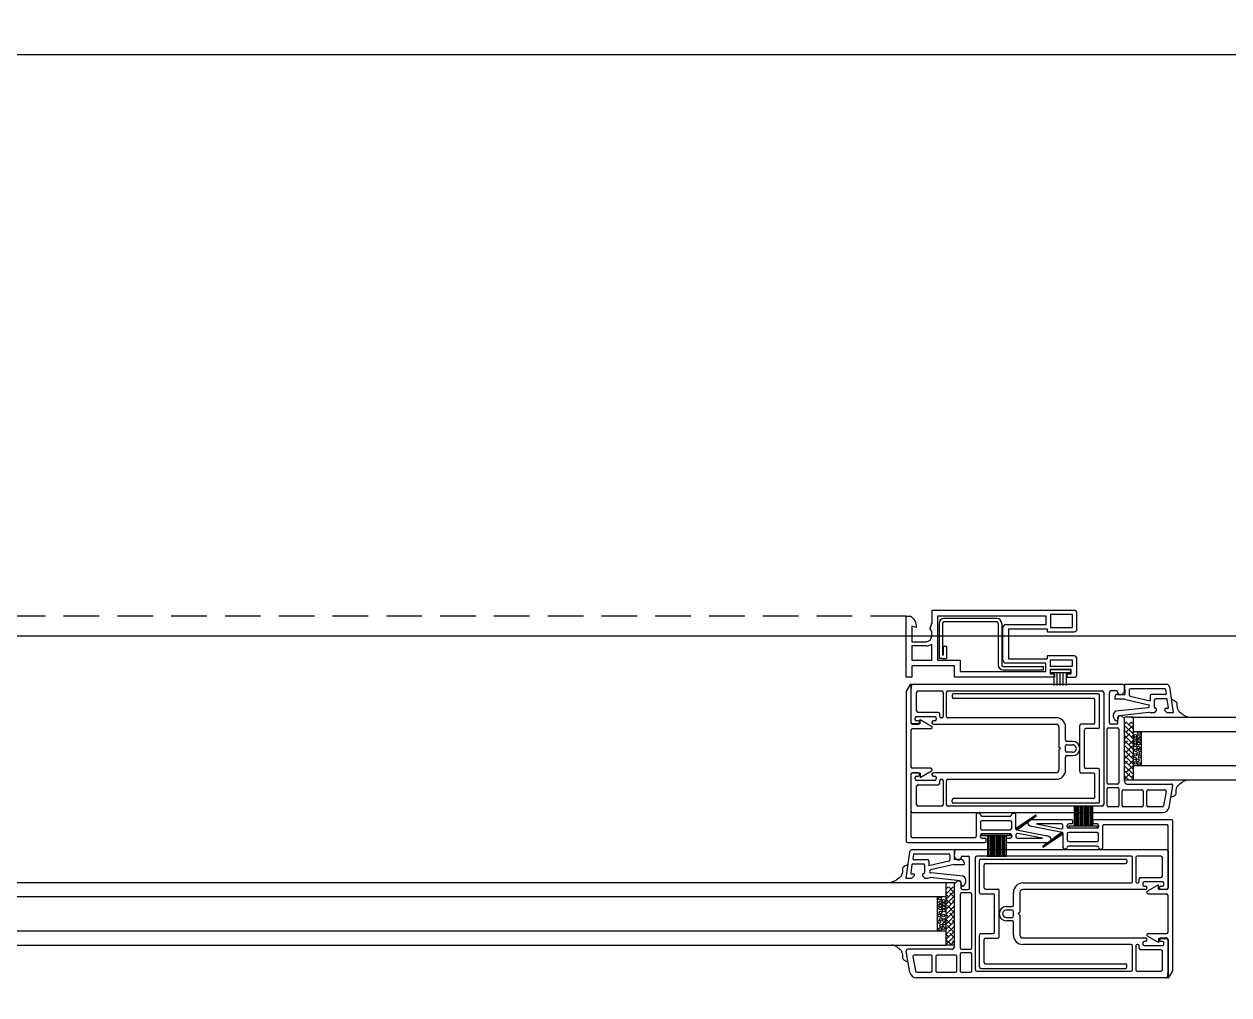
# Model space of a CAD drawing. Header units: millimetres. Extents: x 13515 to 183937, y -33900 to -660.
# Drawn here: x 118526.9 to 118533.52, y -19360.66 to -19355.33 of the extents above; entities that cross this region are included whole.
import ezdxf

# ---------------------------------------------------------------- set-up
doc = ezdxf.new("R2010")
doc.units = ezdxf.units.MM
doc.header["$LTSCALE"] = 100
doc.header["$MEASUREMENT"] = 0
doc.linetypes.add('HIDDEN2', pattern=[0.1875, 0.125, -0.0625])
doc.layers.get('0').update_dxf_attribs({"linetype": 'CONTINUOUS'})
for name, color, linetype in [('ELE9', 9, 'CONTINUOUS'), ('WIN-G', 252, 'CONTINUOUS'), ('WIN2', 5, 'CONTINUOUS')]:
    doc.layers.add(name, color=color, linetype=linetype)

# ---------------------------------------------------------------- blocks, each defined once
blk = doc.blocks.new('A$C37502152')
at = {"layer": 'WIN-G', "linetype": 'HIDDEN2'}
blk.add_line((703.15, 253), (89.5, 253), dxfattribs=at)
at = {"layer": 'WIN-G'}
for p, q in [((735.03, 252.12), (716.43, 252.12)), ((735.03, 250.92), (716.43, 250.92))]:
    blk.add_line(p, q, dxfattribs=at)
for centre, radius, start, end in [((716.43, 250.42), 1.7, 90, 180), ((716.43, 250.42), 0.5, 90, 180), ((735.03, 250.42), 1.7, 0, 90), ((735.03, 250.42), 0.5, 0, 90)]:
    blk.add_arc(centre, radius, start, end, dxfattribs=at)
at = {"layer": 'WIN2'}
for p, q in [((712.15, 255), (712.15, 250.5)), ((762.15, 255), (712.15, 255)), ((763.15, 248.5), (763.15, 254)), ((703.15, 253), (704.55, 253)), ((711.65, 248.5), (712.15, 250.5)), ((752.35, 253), (714.15, 253)), ((738.15, 250), (752.35, 250)), ((752.35, 250), (752.35, 253)), ((761.65, 253.5), (753.85, 253.5)), ((753.85, 253.5), (753.85, 249)), ((761.65, 249), (761.65, 253.5)), ((706.85, 249), (705.15, 249.5)), ((739.15, 248.5), (752.65, 248.5)), ((753.85, 249), (761.65, 249))]:
    blk.add_line(p, q, dxfattribs=at)
for centre, radius, start, end in [((762.15, 254), 1, 0, 90), ((702.63, 249.24), 4.22, 356.8021, 62.9944), ((738.15, 249), 1, 90, 180)]:
    blk.add_arc(centre, radius, start, end, dxfattribs=at)
at = {"ltscale": 1000}
blk.add_wipeout([(1400, 246), (0, 246), (0, 0), (1400, 0)], dxfattribs=at)
at = {"layer": 'WIN-G'}
for p, q in [((714.73, 250.42), (714.73, 238.12)), ((715.93, 250.42), (715.93, 239.32)), ((735.53, 250.42), (735.53, 235.82)), ((736.73, 250.42), (736.73, 235.82)), ((1347, 246), (53, 246)), ((716.13, 242.32), (716.13, 239.32)), ((717.33, 242.32), (716.13, 242.32)), ((717.33, 242.32), (717.33, 238.12)), ((715.93, 238.12), (714.73, 238.12)), ((716.13, 239.32), (715.93, 239.32)), ((715.93, 238.12), (717.33, 238.12)), ((737.23, 235.32), (751.43, 235.32)), ((737.23, 234.12), (751.43, 234.12)), ((751.43, 234.12), (751.43, 235.32)), ((719.35, 225.2), (719.35, 224.6)), ((770.55, 225.7), (719.85, 225.7)), ((771.05, 214), (771.05, 225.2)), ((768.95, 224.1), (719.85, 224.1)), ((769.45, 215.6), (769.45, 223.6)), ((796.44, 223.81), (797.24, 223.41)), ((797.24, 223.41), (797.27, 223.4)), ((797.27, 223.4), (797.65, 223.18)), ((797.65, 223.18), (797.82, 223.05)), ((797.82, 223.05), (797.98, 222.9)), ((797.98, 222.9), (798.16, 222.66)), ((798.16, 222.66), (798.23, 222.53)), ((798.23, 222.53), (798.27, 222.39)), ((798.27, 222.39), (798.29, 222.24)), ((798.29, 222.08), (798.27, 221.77)), ((798.27, 221.77), (798.27, 221.5)), ((798.27, 221.5), (798.3, 221.24)), ((798.29, 222.24), (798.29, 222.08)), ((798.3, 221.24), (798.4, 220.72)), ((798.4, 220.72), (798.54, 220.24)), ((798.54, 220.24), (798.65, 220.01)), ((782.85, 217.5), (779.85, 217.5)), ((779.85, 195.5), (779.85, 217.5)), ((779.85, 215.21), (780.54, 215.9)), ((780.33, 215.9), (782.85, 213.38)), ((781.32, 214.91), (782.31, 215.9)), ((782.1, 215.9), (782.85, 215.15)), ((782.23, 217.5), (1272, 217.5)), ((782.85, 217.5), (782.85, 195.5)), ((798.65, 220.01), (798.77, 219.8)), ((798.77, 219.8), (798.94, 219.6)), ((798.94, 219.6), (799.14, 219.42)), ((799.14, 219.42), (799.57, 219.09)), ((799.57, 219.09), (800.06, 218.67)), ((800.06, 218.67), (800.31, 218.47)), ((800.31, 218.47), (800.57, 218.29)), ((800.57, 218.29), (800.86, 218.14)), ((800.86, 218.14), (801.16, 218.01)), ((801.16, 218.01), (801.78, 217.79)), ((801.78, 217.79), (802.12, 217.5)), ((764.15, 198.4), (764.15, 214.6)), ((768.95, 215.1), (764.65, 215.1)), ((765.75, 200), (765.75, 213)), ((770.55, 213.5), (766.25, 213.5)), ((779.85, 214.61), (782.85, 211.61)), ((779.85, 213.45), (779.99, 213.59)), ((779.85, 212.85), (782.85, 209.85)), ((779.85, 209.91), (781.76, 211.82)), ((780.44, 212.26), (782.64, 214.47)), ((782.85, 212.5), (1272, 212.5)), ((785.85, 200.5), (785.85, 212.5)), ((779.85, 211.08), (782.85, 208.08)), ((779.85, 209.31), (782.85, 206.31)), ((779.85, 208.14), (780.88, 209.17)), ((779.85, 207.54), (782.85, 204.54)), ((780.44, 205.19), (782.64, 207.4)), ((781.32, 207.84), (782.85, 209.37)), ((782.2, 210.49), (782.85, 211.14)), ((779.85, 206.37), (779.99, 206.52)), ((779.85, 205.77), (782.85, 202.77)), ((779.85, 202.84), (781.76, 204.75)), ((779.85, 204.01), (782.85, 201.01)), ((782.2, 203.42), (782.85, 204.07)), ((770.55, 199.5), (766.25, 199.5)), ((771.05, 187.8), (771.05, 199)), ((779.85, 202.24), (782.85, 199.24)), ((779.85, 201.07), (780.88, 202.1)), ((779.85, 200.47), (782.85, 197.47)), ((779.85, 199.3), (779.99, 199.45)), ((780.44, 198.12), (782.64, 200.33)), ((781.32, 200.77), (782.85, 202.3)), ((782.85, 200.5), (1272, 200.5)), ((768.95, 197.9), (764.65, 197.9)), ((769.45, 189.4), (769.45, 197.4)), ((779.85, 198.7), (782.85, 195.7)), ((779.85, 195.77), (781.76, 197.68)), ((779.85, 196.94), (781.29, 195.5)), ((779.85, 195.5), (782.85, 195.5)), ((782.2, 196.35), (782.85, 197)), ((782.23, 195.5), (1272, 195.5)), ((799.81, 194.5), (800.06, 194.7)), ((800.06, 194.7), (800.32, 194.88)), ((800.32, 194.88), (800.61, 195.03)), ((800.61, 195.03), (800.91, 195.16)), ((800.91, 195.16), (801.53, 195.38)), ((801.53, 195.38), (801.87, 195.5)), ((797.73, 190.27), (797.91, 190.51)), ((797.91, 190.51), (797.98, 190.64)), ((797.98, 190.64), (798.02, 190.77)), ((798.02, 191.67), (798.05, 191.93)), ((798.02, 191.4), (798.02, 191.67)), ((798.05, 191.08), (798.02, 191.4)), ((798.02, 190.77), (798.05, 190.93)), ((798.05, 191.93), (798.15, 192.45)), ((798.05, 190.93), (798.05, 191.08)), ((798.15, 192.45), (798.29, 192.93)), ((798.29, 192.93), (798.4, 193.16)), ((798.4, 193.16), (798.52, 193.37)), ((798.52, 193.37), (798.7, 193.57)), ((798.7, 193.57), (798.89, 193.74)), ((798.89, 193.74), (799.32, 194.08)), ((799.32, 194.08), (799.81, 194.5)), ((719.35, 187.8), (719.35, 188.4)), ((768.95, 188.9), (719.85, 188.9)), ((770.55, 187.3), (719.85, 187.3)), ((796.43, 189.48), (796.99, 189.75)), ((796.99, 189.75), (797.02, 189.77)), ((797.02, 189.77), (797.4, 189.99)), ((797.4, 189.99), (797.57, 190.12)), ((797.57, 190.12), (797.73, 190.27)), ((702.49, 165.09), (702.32, 164.96)), ((702.87, 165.31), (702.49, 165.09)), ((702.9, 165.32), (702.87, 165.31)), ((703.7, 165.72), (702.9, 165.32)), ((728.95, 156), (728.95, 167.2)), ((729.45, 167.7), (780.15, 167.7)), ((730.55, 157.6), (730.55, 165.6)), ((731.05, 166.1), (780.15, 166.1)), ((780.65, 167.2), (780.65, 166.6)), ((700.57, 161), (700.08, 160.58)), ((701, 161.33), (700.57, 161)), ((701.2, 161.51), (701, 161.33)), ((701.37, 161.71), (701.2, 161.51)), ((701.5, 161.92), (701.37, 161.71)), ((701.6, 162.14), (701.5, 161.92)), ((701.74, 162.63), (701.6, 162.14)), ((701.84, 163.15), (701.74, 162.63)), ((701.87, 163.41), (701.84, 163.15)), ((701.87, 164.3), (701.85, 164.15)), ((701.85, 164.15), (701.85, 163.99)), ((701.85, 163.99), (701.87, 163.68)), ((701.91, 164.44), (701.87, 164.3)), ((701.87, 163.68), (701.87, 163.41)), ((701.98, 164.57), (701.91, 164.44)), ((702.16, 164.81), (701.98, 164.57)), ((702.32, 164.96), (702.16, 164.81)), ((127.38, 159.5), (717.15, 159.5)), ((698.36, 159.7), (698.02, 159.41)), ((698.98, 159.92), (698.36, 159.7)), ((699.28, 160.05), (698.98, 159.92)), ((699.57, 160.2), (699.28, 160.05)), ((699.83, 160.38), (699.57, 160.2)), ((700.08, 160.58), (699.83, 160.38)), ((717.15, 159.5), (720.15, 159.5)), ((717.15, 159.5), (717.15, 137.5)), ((719.74, 157.9), (717.15, 155.31)), ((717.97, 157.9), (717.15, 157.08)), ((717.2, 157.12), (717.15, 157.17)), ((719.85, 156.24), (718.19, 157.9)), ((720.15, 137.5), (720.15, 159.5)), ((731.05, 157.1), (735.35, 157.1)), ((735.85, 140.4), (735.85, 156.6)), ((128, 154.5), (717.15, 154.5)), ((714.15, 142.5), (714.15, 154.5)), ((720.15, 156.55), (717.15, 153.55)), ((718.08, 154.47), (717.15, 155.4)), ((720.15, 154.78), (717.15, 151.78)), ((718.96, 151.82), (717.15, 153.63)), ((720.15, 153.01), (717.15, 150.01)), ((720.15, 154.17), (718.52, 155.8)), ((720.15, 152.4), (719.41, 153.15)), ((729.45, 155.5), (733.75, 155.5)), ((734.25, 142), (734.25, 155)), ((720.15, 151.24), (717.15, 148.24)), ((717.2, 150.05), (717.15, 150.1)), ((720.15, 149.47), (717.15, 146.47)), ((718.08, 147.4), (717.15, 148.33)), ((719.85, 149.17), (717.64, 151.38)), ((720.15, 147.1), (718.52, 148.73)), ((720.15, 147.71), (717.15, 144.71)), ((718.96, 144.75), (717.15, 146.56)), ((720.15, 145.94), (717.15, 142.94)), ((720.15, 144.17), (717.15, 141.17)), ((719.85, 142.1), (717.64, 144.31)), ((720.15, 145.33), (719.41, 146.08)), ((128, 142.5), (717.15, 142.5)), ((717.2, 142.98), (717.15, 143.03)), ((720.15, 142.4), (717.15, 139.4)), ((718.08, 140.33), (717.15, 141.26)), ((720.15, 140.64), (717.15, 137.64)), ((720.15, 140.03), (718.52, 141.66)), ((728.95, 129.8), (728.95, 141)), ((729.45, 141.5), (733.75, 141.5)), ((731.05, 139.9), (735.35, 139.9)), ((127.38, 137.5), (717.15, 137.5)), ((698.47, 137.5), (698.13, 137.62)), ((699.09, 137.28), (698.47, 137.5)), ((699.4, 137.15), (699.09, 137.28)), ((699.68, 137), (699.4, 137.15)), ((699.94, 136.82), (699.68, 137)), ((700.19, 136.62), (699.94, 136.82)), ((700.69, 136.2), (700.19, 136.62)), ((701.11, 135.87), (700.69, 136.2)), ((701.31, 135.69), (701.11, 135.87)), ((701.48, 135.49), (701.31, 135.69)), ((701.61, 135.28), (701.48, 135.49)), ((718.96, 137.68), (717.15, 139.49)), ((720.15, 137.5), (717.15, 137.5)), ((720.15, 138.87), (718.79, 137.5)), ((720.15, 138.26), (719.41, 139)), ((730.55, 131.4), (730.55, 139.4)), ((701.71, 135.05), (701.61, 135.28)), ((701.86, 134.57), (701.71, 135.05)), ((701.96, 134.05), (701.86, 134.57)), ((701.98, 133.79), (701.96, 134.05)), ((701.96, 133.21), (701.98, 133.52)), ((701.96, 133.05), (701.96, 133.21)), ((701.98, 132.9), (701.96, 133.05)), ((701.98, 133.52), (701.98, 133.79)), ((702.02, 132.76), (701.98, 132.9)), ((702.09, 132.63), (702.02, 132.76)), ((702.27, 132.39), (702.09, 132.63)), ((702.43, 132.24), (702.27, 132.39)), ((702.61, 132.11), (702.43, 132.24)), ((702.98, 131.89), (702.61, 132.11)), ((703.01, 131.88), (702.98, 131.89)), ((703.57, 131.6), (703.01, 131.88)), ((729.45, 129.3), (780.15, 129.3)), ((731.05, 130.9), (780.15, 130.9)), ((780.65, 129.8), (780.65, 130.4))]:
    blk.add_line(p, q, dxfattribs=at)
for centre in [(784.96, 211.88), (783.57, 209.89), (783.57, 207.64), (783.65, 210.97), (783.65, 208.73), (784.74, 206.89), (784.82, 210.56), (784.82, 208.31), (784.92, 209.42), (783.45, 202.98), (783.57, 204.29), (783.82, 205.88), (784.66, 204.63), (785.22, 203.6), (785.24, 205.88), (783.72, 201.47), (784.51, 202.36), (784.92, 201.12), (715.04, 153.88), (715.18, 152.56), (716.35, 152.97), (716.44, 151.89), (714.76, 147.88), (715.09, 151.42), (715.18, 150.31), (715.26, 148.89), (716.19, 147.88), (716.35, 150.73), (716.44, 149.64), (714.78, 145.6), (715.35, 146.63), (715.49, 144.36), (716.28, 143.47), (716.44, 146.29), (716.55, 144.98), (715.08, 143.12)]:
    blk.add_circle(centre, 0.5, dxfattribs=at)
for centre, radius, start, end in [((737.23, 235.82), 1.7, 180, 270), ((737.23, 235.82), 0.5, 180, 270), ((719.85, 225.2), 0.5, 90, 180), ((719.85, 224.6), 0.5, 180, 270), ((770.55, 225.2), 0.5, 0, 90), ((768.95, 223.6), 0.5, 0, 90), ((764.65, 214.6), 0.5, 90, 180), ((766.25, 213), 0.5, 90, 180), ((768.95, 215.6), 0.5, 270, 0), ((770.55, 214), 0.5, 270, 0), ((766.25, 200), 0.5, 180, 270), ((770.55, 199), 0.5, 0, 90), ((764.65, 198.4), 0.5, 180, 270), ((768.95, 197.4), 0.5, 0, 90), ((719.85, 188.4), 0.5, 90, 180), ((719.85, 187.8), 0.5, 180, 270), ((768.95, 189.4), 0.5, 270, 0), ((770.55, 187.8), 0.5, 270, 0), ((729.45, 167.2), 0.5, 90, 180), ((731.05, 165.6), 0.5, 90, 180), ((780.15, 167.2), 0.5, 0, 90), ((780.15, 166.6), 0.5, 270, 0), ((731.05, 157.6), 0.5, 180, 270), ((735.35, 156.6), 0.5, 0, 90), ((729.45, 156), 0.5, 180, 270), ((733.75, 155), 0.5, 0, 90), ((729.45, 141), 0.5, 90, 180), ((731.05, 139.4), 0.5, 90, 180), ((733.75, 142), 0.5, 270, 0), ((735.35, 140.4), 0.5, 270, 0), ((731.05, 131.4), 0.5, 180, 270), ((729.45, 129.8), 0.5, 180, 270), ((780.15, 130.4), 0.5, 0, 90), ((780.15, 129.8), 0.5, 270, 0)]:
    blk.add_arc(centre, radius, start, end, dxfattribs=at)
at = {"layer": 'WIN2'}
for p, q in [((703.15, 231.5), (703.15, 253)), ((714.15, 253), (714.15, 237.5)), ((705.15, 249.5), (705.15, 244)), ((712.15, 247.63), (711.65, 248.5)), ((712.15, 246), (712.15, 247.63)), ((737.15, 237.5), (737.15, 249)), ((739.15, 248.5), (739.15, 238)), ((752.65, 248.5), (752.65, 247.5)), ((752.65, 247.5), (762.15, 247.5)), ((705.15, 244), (710.15, 244)), ((710.15, 242.5), (705.15, 242.5)), ((705.15, 242.5), (705.15, 237.5)), ((712.15, 237.5), (712.15, 243.13)), ((705.15, 237.5), (712.15, 237.5)), ((714.15, 237.5), (722.15, 237.5)), ((722.15, 237.5), (722.15, 233.5)), ((739.15, 238), (752.65, 238)), ((762.15, 239), (752.65, 239)), ((752.65, 239), (752.65, 238)), ((761.65, 237.5), (753.75, 237.5)), ((753.75, 237.5), (753.75, 235.4)), ((761.65, 235.4), (761.65, 237.5)), ((763.15, 232.5), (763.15, 238)), ((720.15, 235.5), (705.15, 235.5)), ((705.15, 235.5), (705.15, 231.5)), ((720.15, 231.5), (720.15, 235.5)), ((722.15, 233.5), (752.25, 233.5)), ((752.25, 236.5), (738.15, 236.5)), ((752.25, 233.5), (752.25, 236.5)), ((753.75, 235.4), (761.65, 235.4)), ((753.75, 234.2), (753.75, 232.7)), ((761.15, 234.2), (753.75, 234.2)), ((753.9, 233.2), (753.9, 234.2)), ((753.9, 234.2), (761, 234.2)), ((753.9, 233.2), (761, 233.2)), ((755.16, 228.6), (755.16, 233.2)), ((756.16, 228.6), (756.16, 233.2)), ((757.26, 228.6), (757.26, 233.2)), ((758.36, 228.6), (758.36, 233.2)), ((759.46, 228.6), (759.46, 233.2)), ((761, 233.2), (761, 234.2)), ((761.15, 232.7), (761.15, 234.2)), ((705.15, 231.5), (703.15, 231.5)), ((704.57, 228.94), (703.22, 226.6)), ((704.85, 228.5), (704.85, 215.5)), ((779.35, 229), (705.35, 229)), ((755.25, 231.5), (720.15, 231.5)), ((753.75, 232.7), (755.25, 232.7)), ((755.25, 232.7), (755.25, 231.5)), ((759.65, 232.7), (761.15, 232.7)), ((759.65, 232.7), (759.65, 231.5)), ((759.65, 231.5), (762.15, 231.5)), ((794.69, 229), (779.84, 229)), ((779.84, 229), (779.96, 225.5)), ((779.85, 226.61), (779.85, 228.5)), ((703.15, 226.35), (703.15, 174)), ((704.85, 226.68), (704.85, 215.65)), ((706.85, 219.7), (706.85, 226.2)), ((707.35, 226.7), (715.65, 226.7)), ((716.15, 226.2), (716.15, 217.8)), ((717.35, 217.8), (717.35, 226.2)), ((717.85, 226.7), (772.05, 226.7)), ((772.55, 226.2), (772.55, 186.8)), ((774.55, 215.5), (774.55, 226.2)), ((777.05, 226.7), (775.05, 226.7)), ((776.46, 224.5), (776.46, 223.8)), ((777.46, 225.5), (779.96, 225.5)), ((777.55, 225.9), (777.55, 226.2)), ((778.64, 225.4), (778.05, 225.4)), ((779, 225.55), (779.71, 226.25)), ((781.46, 227), (781.46, 225.39)), ((781.85, 224.9), (788.83, 223.28)), ((793.99, 227.5), (781.96, 227.5)), ((788.83, 225), (788.83, 223.28)), ((794.19, 225.5), (789.33, 225.5)), ((794.29, 227.24), (794.49, 225.84)), ((795.68, 228.13), (796.96, 219)), ((779.96, 223.8), (776.46, 223.8)), ((776.76, 219.69), (788.19, 220.9)), ((779.96, 223.8), (788.25, 221.88)), ((790.33, 223.5), (790.33, 221)), ((794.49, 224), (790.83, 224)), ((791.03, 220.5), (790.83, 220.5)), ((791.03, 220.5), (791.03, 219.8)), ((794.89, 220.5), (794.03, 220.5)), ((794.03, 220.5), (794.03, 219.8)), ((794.78, 223.74), (795.19, 220.84)), ((706.35, 216.7), (706.35, 217.2)), ((706.85, 217.7), (713.25, 217.7)), ((707.35, 216.2), (706.85, 216.2)), ((714.45, 219.2), (707.35, 219.2)), ((708.15, 216.65), (712.08, 214.38)), ((708.15, 215.15), (708.15, 216.65)), ((713.25, 216.2), (712.75, 216.2)), ((713.75, 217.2), (713.75, 216.7)), ((714.95, 217.8), (714.95, 218.7)), ((715.65, 217.3), (715.45, 217.3)), ((755.85, 217.3), (717.85, 217.3)), ((777.86, 218.1), (777.33, 216.1)), ((777.55, 215.5), (777.55, 217.5)), ((777.86, 218.1), (788.39, 219.21)), ((778.85, 218), (778.05, 218)), ((779.85, 217), (778.85, 218)), ((779.85, 195), (779.85, 217)), ((789.04, 219.05), (788.39, 219.21)), ((790.23, 219), (789.21, 219)), ((791.03, 219.8), (790.23, 219)), ((794.03, 219.8), (794.83, 219)), ((796.96, 219), (794.83, 219)), ((704.85, 212.95), (704.85, 200.05)), ((708.15, 215.15), (705.35, 215.15)), ((705.35, 215), (707.35, 215)), ((711.83, 213.45), (705.35, 213.45)), ((707.85, 215.5), (707.85, 215.7)), ((712.25, 215.7), (712.25, 215.5)), ((712.75, 215), (755.85, 215)), ((756.85, 214), (756.85, 207)), ((759.15, 209.5), (759.15, 214)), ((773.75, 194.5), (773.75, 213.3)), ((774.25, 213.8), (777.35, 213.8)), ((777.05, 215), (775.05, 215)), ((777.85, 213.3), (777.85, 194.5)), ((761.65, 209), (759.65, 209)), ((759.65, 207.8), (761.65, 207.8)), ((757.35, 206.5), (756.85, 207)), ((757.35, 206.5), (756.85, 206)), ((756.85, 206), (756.85, 199)), ((759.15, 205.7), (759.15, 207.3)), ((759.15, 199), (759.15, 203.5)), ((761.65, 205.2), (759.65, 205.2)), ((759.65, 204), (761.65, 204)), ((711.83, 199.55), (705.35, 199.55)), ((704.85, 197.5), (704.85, 184.5)), ((704.85, 197.35), (704.85, 175.7)), ((707.35, 198), (705.35, 198)), ((708.15, 197.85), (705.35, 197.85)), ((706.35, 195.8), (706.35, 196.3)), ((706.85, 196.8), (707.35, 196.8)), ((713.25, 195.3), (706.85, 195.3)), ((707.85, 197.3), (707.85, 197.5)), ((708.15, 196.35), (712.08, 198.62)), ((708.15, 197.85), (708.15, 196.35)), ((712.25, 197.5), (712.25, 197.3)), ((755.85, 198), (712.75, 198)), ((712.75, 196.8), (713.25, 196.8)), ((713.75, 196.3), (713.75, 195.8)), ((714.95, 194.3), (714.95, 195.2)), ((715.45, 195.7), (715.65, 195.7)), ((716.15, 195.2), (716.15, 186.8)), ((717.35, 186.8), (717.35, 195.2)), ((717.85, 195.7), (755.85, 195.7)), ((706.85, 186.8), (706.85, 193.3)), ((707.35, 193.8), (714.45, 193.8)), ((773.75, 186.5), (773.75, 192.3)), ((777.35, 194), (774.25, 194)), ((774.25, 192.8), (777.35, 192.8)), ((777.85, 192.3), (777.85, 186.5)), ((779.05, 186.5), (779.05, 191.5)), ((779.55, 192), (785.95, 192)), ((780.85, 194), (796.35, 194)), ((786.45, 191.5), (786.45, 186.5)), ((787.65, 186.5), (787.65, 191.5)), ((788.15, 192), (793.97, 192)), ((794.46, 191.41), (793.58, 186.41)), ((795.52, 185.9), (796.84, 193.41)), ((715.65, 186.3), (707.35, 186.3)), ((772.05, 186.3), (717.85, 186.3)), ((762.25, 179.2), (762.25, 186.5)), ((762.75, 179.2), (762.75, 186.5)), ((763.25, 179.2), (763.25, 186.5)), ((763.75, 179.2), (763.75, 186.5)), ((764.25, 179.2), (764.25, 186.5)), ((764.75, 179.2), (764.75, 186.5)), ((765.25, 179.2), (765.25, 186.5)), ((765.75, 179.2), (765.75, 186.5)), ((766.25, 179.2), (766.25, 186.5)), ((766.75, 179.2), (766.75, 186.5)), ((767.25, 179.2), (767.25, 186.5)), ((767.25, 179.2), (767.25, 186.5)), ((767.75, 179.2), (767.75, 186.5)), ((768.25, 179.2), (768.25, 186.5)), ((768.75, 179.2), (768.75, 186.5)), ((705.35, 184), (793.25, 184)), ((727.75, 183.3), (727.75, 175.7)), ((728.75, 183.8), (728.25, 183.8)), ((729.75, 182.8), (739.75, 182.8)), ((740.75, 183.8), (741.25, 183.8)), ((741.75, 178.2), (741.75, 183.3)), ((741.75, 178.55), (748.61, 183.1)), ((748.87, 183.02), (741.8, 178.07)), ((748.79, 182.75), (742.3, 177.92)), ((777.35, 186), (774.25, 186)), ((785.95, 186), (779.55, 186)), ((793.09, 186), (788.15, 186)), ((729.25, 180.6), (729.25, 178.5)), ((739.75, 181.1), (729.75, 181.1)), ((729.75, 178), (739.75, 178)), ((740.25, 178.5), (740.25, 180.6)), ((741.91, 178), (752.71, 175.9)), ((745.75, 180.97), (745.75, 181)), ((761.25, 181.5), (746.25, 181.5)), ((758.09, 177), (747.29, 179.1)), ((748.95, 180), (757.66, 178.31)), ((757.75, 180), (748.95, 180)), ((758.25, 178.8), (758.25, 179.5)), ((759.75, 179), (759.75, 179.5)), ((761.25, 180), (760.25, 180)), ((770.25, 179.2), (760.25, 179.2)), ((760.25, 179.2), (760.25, 178.5)), ((770.25, 178.5), (760.25, 178.5)), ((770.25, 178.5), (760.25, 178.5)), ((761.75, 180.5), (761.75, 181)), ((768.75, 181), (768.75, 180.5)), ((796.35, 181.5), (769.25, 181.5)), ((770.25, 180), (769.25, 180)), ((770.25, 179.2), (770.25, 178.5)), ((770.75, 179.5), (770.75, 179)), ((772.25, 171.7), (772.25, 179.3)), ((772.75, 179.8), (794.65, 179.8)), ((795.15, 157.65), (795.15, 179.3)), ((796.85, 128.66), (796.85, 181)), ((703.65, 173.5), (730.75, 173.5)), ((727.25, 175.2), (705.35, 175.2)), ((729.25, 175.5), (729.25, 176)), ((729.75, 176.5), (739.75, 176.5)), ((739.75, 176.5), (729.75, 176.5)), ((729.75, 175.8), (729.75, 176.5)), ((739.75, 175.8), (729.75, 175.8)), ((729.75, 175), (730.75, 175)), ((731.25, 174), (731.25, 174.5)), ((731.75, 175.8), (731.75, 168.5)), ((732.25, 175.8), (732.25, 168.5)), ((732.75, 175.8), (732.75, 168.5)), ((733.25, 175.8), (733.25, 168.5)), ((733.75, 175.8), (733.75, 168.5)), ((734.25, 175.8), (734.25, 168.5)), ((734.75, 175.8), (734.75, 168.5)), ((735.25, 175.8), (735.25, 168.5)), ((735.75, 175.8), (735.75, 168.5)), ((736.25, 175.8), (736.25, 168.5)), ((736.75, 175.8), (736.75, 168.5)), ((736.75, 175.8), (736.75, 168.5)), ((737.25, 175.8), (737.25, 168.5)), ((737.75, 175.8), (737.75, 168.5)), ((738.25, 175.8), (738.25, 168.5)), ((738.25, 174.5), (738.25, 174)), ((738.75, 175), (739.75, 175)), ((738.75, 173.5), (753.75, 173.5)), ((739.75, 175.8), (739.75, 176.5)), ((740.25, 176), (740.25, 175.5)), ((741.75, 176.2), (741.75, 175.5)), ((742.25, 175), (751.05, 175)), ((751.05, 175), (742.35, 176.69)), ((751.13, 171.98), (758.2, 176.94)), ((751.21, 172.25), (757.71, 177.08)), ((758.25, 176.45), (751.4, 171.9)), ((754.25, 174.03), (754.25, 174)), ((758.25, 176.81), (758.25, 171.7)), ((759.75, 176.5), (759.75, 174.4)), ((770.25, 177), (760.25, 177)), ((760.25, 173.9), (770.25, 173.9)), ((770.75, 174.4), (770.75, 176.5)), ((704.32, 170.13), (703.04, 161)), ((705.31, 171), (720.16, 171)), ((706.01, 169.5), (718.04, 169.5)), ((720.16, 171), (720.04, 167.5)), ((720.15, 168.61), (720.15, 170.5)), ((720.65, 171), (794.65, 171)), ((759.25, 171.2), (758.75, 171.2)), ((770.25, 172.2), (760.25, 172.2)), ((771.25, 171.2), (771.75, 171.2)), ((795.15, 170.5), (795.15, 157.5)), ((705.22, 165.74), (704.81, 162.84)), ((705.71, 169.24), (705.52, 167.84)), ((705.52, 166), (709.17, 166)), ((705.81, 167.5), (710.67, 167.5)), ((709.67, 165.5), (709.67, 163)), ((711.17, 167), (711.17, 165.28)), ((718.15, 166.9), (711.17, 165.28)), ((720.04, 165.8), (711.76, 163.88)), ((718.54, 169), (718.54, 167.39)), ((722.54, 167.5), (720.04, 167.5)), ((720.04, 165.8), (723.54, 165.8)), ((721.01, 167.55), (720.3, 168.25)), ((721.36, 167.4), (721.95, 167.4)), ((722.45, 167.9), (722.45, 168.2)), ((722.95, 168.7), (724.95, 168.7)), ((723.54, 166.5), (723.54, 165.8)), ((725.45, 157.5), (725.45, 168.2)), ((727.45, 168.2), (727.45, 128.8)), ((782.15, 168.7), (727.95, 168.7)), ((782.65, 159.8), (782.65, 168.2)), ((783.85, 168.2), (783.85, 159.8)), ((792.65, 168.7), (784.35, 168.7)), ((793.15, 161.7), (793.15, 168.2)), ((703.04, 161), (705.17, 161)), ((705.11, 162.5), (705.97, 162.5)), ((705.97, 161.8), (705.17, 161)), ((705.97, 162.5), (705.97, 161.8)), ((708.97, 162.5), (709.17, 162.5)), ((708.97, 162.5), (708.97, 161.8)), ((708.97, 161.8), (709.77, 161)), ((709.77, 161), (710.8, 161)), ((710.96, 161.05), (711.61, 161.21)), ((722.14, 160.1), (711.61, 161.21)), ((723.25, 161.69), (711.82, 162.9)), ((785.55, 161.2), (792.65, 161.2)), ((720.15, 159), (721.15, 160)), ((720.15, 137), (720.15, 159)), ((721.15, 160), (721.95, 160)), ((722.14, 160.1), (722.68, 158.1)), ((722.45, 157.5), (722.45, 159.5)), ((722.95, 157), (724.95, 157)), ((744.15, 159.3), (782.15, 159.3)), ((787.25, 157), (744.15, 157)), ((784.35, 159.3), (784.55, 159.3)), ((785.05, 159.8), (785.05, 160.7)), ((786.25, 159.2), (786.25, 158.7)), ((793.15, 159.7), (786.75, 159.7)), ((786.75, 158.2), (787.25, 158.2)), ((787.75, 157.7), (787.75, 157.5)), ((791.85, 158.65), (787.93, 156.38)), ((791.85, 157.15), (791.85, 158.65)), ((791.85, 157.15), (794.65, 157.15)), ((792.15, 157.5), (792.15, 157.7)), ((792.65, 158.2), (793.15, 158.2)), ((794.65, 157), (792.65, 157)), ((793.65, 158.7), (793.65, 159.2)), ((722.15, 155.3), (722.15, 136.5)), ((725.75, 155.8), (722.65, 155.8)), ((726.25, 136.5), (726.25, 155.3)), ((740.85, 151.5), (740.85, 156)), ((743.15, 156), (743.15, 149)), ((788.18, 155.45), (794.65, 155.45)), ((795.15, 142.05), (795.15, 154.95)), ((738.35, 151), (740.35, 151)), ((740.35, 149.8), (738.35, 149.8)), ((740.85, 147.7), (740.85, 149.3)), ((742.65, 148.5), (743.15, 149)), ((742.65, 148.5), (743.15, 148)), ((738.35, 147.2), (740.35, 147.2)), ((740.35, 146), (738.35, 146)), ((740.85, 141), (740.85, 145.5)), ((743.15, 148), (743.15, 141)), ((744.15, 140), (787.25, 140)), ((791.85, 138.35), (787.93, 140.62)), ((788.18, 141.55), (794.65, 141.55)), ((791.85, 139.85), (791.85, 138.35)), ((791.85, 139.85), (794.65, 139.85)), ((792.65, 140), (794.65, 140)), ((704.48, 127.9), (703.16, 135.41)), ((719.15, 136), (703.65, 136)), ((722.65, 136), (725.75, 136)), ((782.15, 137.7), (744.15, 137.7)), ((782.65, 128.8), (782.65, 137.2)), ((783.85, 137.2), (783.85, 128.8)), ((784.55, 137.7), (784.35, 137.7)), ((785.05, 136.3), (785.05, 137.2)), ((792.65, 135.8), (785.55, 135.8)), ((786.25, 138.3), (786.25, 137.8)), ((787.25, 138.8), (786.75, 138.8)), ((786.75, 137.3), (793.15, 137.3)), ((787.75, 139.5), (787.75, 139.3)), ((792.15, 139.3), (792.15, 139.5)), ((793.15, 138.8), (792.65, 138.8)), ((793.65, 137.8), (793.65, 138.3)), ((795.15, 139.5), (795.15, 126.5)), ((795.15, 128.32), (795.15, 139.35)), ((705.54, 133.41), (706.42, 128.41)), ((711.85, 134), (706.04, 134)), ((712.35, 128.5), (712.35, 133.5)), ((713.55, 133.5), (713.55, 128.5)), ((720.45, 134), (714.05, 134)), ((720.95, 128.5), (720.95, 133.5)), ((722.15, 134.3), (722.15, 128.5)), ((725.75, 134.8), (722.65, 134.8)), ((726.25, 128.5), (726.25, 134.3)), ((793.15, 128.8), (793.15, 135.3)), ((706.92, 128), (711.85, 128)), ((714.05, 128), (720.45, 128)), ((722.65, 128), (725.75, 128)), ((727.95, 128.3), (782.15, 128.3)), ((784.35, 128.3), (792.65, 128.3)), ((795.43, 126.06), (796.78, 128.41)), ((794.65, 126), (706.75, 126))]:
    blk.add_line(p, q, dxfattribs=at)
for centre, radius, start, end in [((710.15, 246), 2, 270, 0), ((762.15, 248.5), 1, 270, 0), ((710.15, 246), 3.5, 270, 304.8497), ((738.15, 237.5), 1, 180, 270), ((762.15, 238), 1, 0, 90), ((704.75, 228.7), 0.3, 348.3597, 126.4235), ((705.35, 228.5), 0.5, 90, 180), ((714.85, 226.68), 10, 168.7007, 180), ((762.15, 232.5), 1, 270, 0), ((779.35, 228.5), 0.5, 0, 90), ((794.69, 228), 1, 7.6518, 90), ((703.65, 226.35), 0.5, 150, 180), ((707.35, 226.2), 0.5, 90, 180), ((715.65, 226.2), 0.5, 0, 90), ((717.85, 226.2), 0.5, 90, 180), ((772.05, 226.2), 0.5, 0, 90), ((775.05, 226.2), 0.5, 90, 180), ((777.46, 224.5), 1, 90, 180), ((777.05, 226.2), 0.5, 0, 90), ((778.05, 225.9), 0.5, 180, 270), ((778.64, 225.9), 0.5, 270, 315), ((779.35, 226.61), 0.5, 315, 0), ((781.96, 227), 0.5, 90, 180), ((781.96, 225.39), 0.5, 180, 256.9391), ((789.33, 225), 0.5, 90, 180), ((793.99, 227.2), 0.3, 7.4356, 90.1302), ((794.19, 225.8), 0.3, 269.8698, 8.3768), ((788.13, 221.39), 0.5, 276, 76.9391), ((790.83, 223.5), 0.5, 90, 180), ((790.83, 221), 0.5, 180, 270), ((794.49, 223.7), 0.3, 7.6235, 90.1302), ((794.89, 220.8), 0.3, 269.8698, 8.3917), ((706.85, 217.2), 0.5, 90, 180), ((706.85, 216.7), 0.5, 180, 270), ((707.35, 219.7), 0.5, 180, 270), ((707.35, 215.7), 0.5, 0, 90), ((712.75, 215.7), 0.5, 90, 180), ((713.25, 217.2), 0.5, 0, 90), ((713.25, 216.7), 0.5, 270, 0), ((714.45, 218.7), 0.5, 0, 90), ((715.45, 217.8), 0.5, 180, 270), ((715.65, 217.8), 0.5, 270, 0), ((717.85, 217.8), 0.5, 180, 270), ((755.85, 214), 3.3, 0, 90), ((777.86, 218.03), 2, 123.609, 254.4966), ((778.05, 217.5), 0.5, 90, 180), ((789.21, 219.3), 0.3, 236.8254, 270), ((705.35, 215.65), 0.5, 180, 270), ((705.35, 215.5), 0.5, 180, 270), ((705.35, 212.95), 0.5, 90, 180), ((707.35, 215.5), 0.5, 270, 0), ((711.83, 213.95), 0.5, 270, 60), ((712.75, 215.5), 0.5, 180, 270), ((755.85, 214), 1, 0, 90), ((774.25, 213.3), 0.5, 90, 180), ((775.05, 215.5), 0.5, 180, 270), ((777.05, 215.5), 0.5, 270, 0), ((777.35, 213.3), 0.5, 0, 90), ((759.65, 209.5), 0.5, 180, 270), ((759.65, 207.3), 0.5, 90, 180.0048), ((761.65, 206.5), 2.5, 270, 90), ((761.65, 206.5), 1.3, 269.9984, 90.0016), ((759.65, 205.7), 0.5, 180, 270), ((759.65, 203.5), 0.5, 90, 180), ((705.35, 200.05), 0.5, 180, 269.9992), ((711.83, 199.05), 0.5, 300, 89.9992), ((755.85, 199), 1, 270, 0), ((755.85, 199), 3.3, 270, 0), ((705.35, 197.5), 0.5, 90, 180), ((705.35, 197.35), 0.5, 89.9992, 180), ((706.85, 196.3), 0.5, 90, 180), ((706.85, 195.8), 0.5, 180, 270), ((707.35, 197.5), 0.5, 0, 90), ((707.35, 197.3), 0.5, 270, 0), ((712.75, 197.5), 0.5, 90, 180), ((712.75, 197.3), 0.5, 180, 270), ((713.25, 196.3), 0.5, 0, 90), ((713.25, 195.8), 0.5, 270, 0), ((715.45, 195.2), 0.5, 90, 180), ((715.65, 195.2), 0.5, 0, 90), ((717.85, 195.2), 0.5, 90, 180), ((780.85, 195), 1, 180, 270), ((707.35, 193.3), 0.5, 90, 180), ((714.45, 194.3), 0.5, 270, 0), ((774.25, 194.5), 0.5, 180, 270), ((774.25, 192.3), 0.5, 90, 180), ((777.35, 194.5), 0.5, 270, 0), ((777.35, 192.3), 0.5, 0, 90), ((779.55, 191.5), 0.5, 90, 180), ((785.95, 191.5), 0.5, 0, 90), ((788.15, 191.5), 0.5, 90, 180), ((793.97, 191.5), 0.5, 350, 90), ((796.35, 193.5), 0.5, 350, 90), ((707.35, 186.8), 0.5, 180, 270), ((715.65, 186.8), 0.5, 270, 0), ((717.85, 186.8), 0.5, 180, 270), ((772.05, 186.8), 0.5, 270, 0), ((774.25, 186.5), 0.5, 180, 270), ((777.35, 186.5), 0.5, 270, 0), ((779.55, 186.5), 0.5, 180, 270), ((785.95, 186.5), 0.5, 270, 0), ((788.15, 186.5), 0.5, 180, 270), ((793.09, 186.5), 0.5, 270, 350), ((705.35, 184.5), 0.5, 180, 270), ((728.25, 183.3), 0.5, 90, 180), ((728.75, 183.3), 0.5, 0, 90), ((729.75, 183.3), 0.5, 180, 270), ((739.75, 183.3), 0.5, 270, 0), ((740.75, 183.3), 0.5, 90, 180), ((741.25, 183.3), 0.5, 0, 90), ((748.69, 182.92), 0.2, 300.1848, 115.8619), ((793.25, 186.3), 2.3, 270, 350), ((729.75, 180.6), 0.5, 90, 180), ((729.75, 178.5), 0.5, 180, 270), ((739.75, 180.6), 0.5, 0, 90), ((739.75, 178.5), 0.5, 270, 0), ((741.95, 178.2), 0.2, 180, 259), ((746.25, 181), 0.5, 90, 180), ((747.65, 180.97), 1.9, 180, 259), ((757.75, 178.8), 0.5, 259, 0), ((757.75, 179.5), 0.5, 0, 90), ((760.25, 179.5), 0.5, 90, 180), ((760.25, 179), 0.5, 180, 270), ((761.25, 181), 0.5, 0, 90), ((761.25, 180.5), 0.5, 270, 0), ((769.25, 181), 0.5, 90, 180), ((769.25, 180.5), 0.5, 180, 270), ((770.25, 179.5), 0.5, 0, 90), ((770.25, 179), 0.5, 270, 0), ((772.75, 179.3), 0.5, 90, 180), ((794.65, 179.3), 0.5, 0, 90), ((796.35, 181), 0.5, 0, 90), ((703.65, 174), 0.5, 180, 270), ((705.35, 175.7), 0.5, 180, 270), ((727.25, 175.7), 0.5, 270, 0), ((729.75, 176), 0.5, 90, 180), ((729.75, 175.5), 0.5, 180, 270), ((730.75, 174.5), 0.5, 0, 90), ((730.75, 174), 0.5, 270, 0), ((738.75, 174.5), 0.5, 90, 180), ((738.75, 174), 0.5, 180, 270), ((739.75, 176), 0.5, 0, 90), ((739.75, 175.5), 0.5, 270, 0), ((742.25, 176.2), 0.5, 79, 180), ((742.25, 175.5), 0.5, 180, 270), ((752.35, 174.03), 1.9, 0, 79), ((753.75, 174), 0.5, 270, 0), ((758.05, 176.81), 0.2, 0, 79), ((760.25, 176.5), 0.5, 90, 180), ((760.25, 174.4), 0.5, 180, 270), ((770.25, 176.5), 0.5, 0, 90), ((770.25, 174.4), 0.5, 270, 0), ((705.31, 170), 1, 90, 172.3482), ((706.01, 169.2), 0.3, 89.8698, 172.5644), ((718.04, 169), 0.5, 0, 90), ((720.65, 170.5), 0.5, 90, 180), ((751.31, 172.08), 0.2, 120.1848, 295.8619), ((758.75, 171.7), 0.5, 180, 270), ((759.25, 171.7), 0.5, 270, 0), ((760.25, 171.7), 0.5, 90, 180), ((770.25, 171.7), 0.5, 0, 90), ((771.25, 171.7), 0.5, 180, 270), ((771.75, 171.7), 0.5, 270, 0), ((794.65, 170.5), 0.5, 0, 90), ((705.52, 165.7), 0.3, 89.8698, 172.3765), ((705.81, 167.8), 0.3, 171.6232, 270.1302), ((709.17, 165.5), 0.5, 0, 90), ((710.67, 167), 0.5, 0, 90), ((718.04, 167.39), 0.5, 283.0609, 0), ((720.65, 168.61), 0.5, 180, 225), ((721.36, 167.9), 0.5, 225, 270), ((721.95, 167.9), 0.5, 270, 0), ((722.95, 168.2), 0.5, 90, 180), ((722.54, 166.5), 1, 0, 90), ((724.95, 168.2), 0.5, 0, 90), ((727.95, 168.2), 0.5, 90, 180), ((782.15, 168.2), 0.5, 0, 90), ((784.35, 168.2), 0.5, 90, 180), ((792.65, 168.2), 0.5, 0, 90), ((705.11, 162.8), 0.3, 171.6083, 270.1302), ((709.17, 163), 0.5, 270, 0), ((710.8, 161.3), 0.3, 270, 303.1746), ((711.87, 163.39), 0.5, 103.0609, 264), ((722.14, 160.03), 2, 285.5034, 56.391), ((785.55, 160.7), 0.5, 90, 180), ((792.65, 161.7), 0.5, 270, 0), ((721.95, 159.5), 0.5, 0, 90), ((722.95, 157.5), 0.5, 180, 270), ((724.95, 157.5), 0.5, 270, 0), ((744.15, 156), 3.3, 90, 180), ((744.15, 156), 1, 90, 180), ((782.15, 159.8), 0.5, 270, 0), ((784.35, 159.8), 0.5, 180, 270), ((784.55, 159.8), 0.5, 270, 0), ((786.75, 159.2), 0.5, 90, 180), ((786.75, 158.7), 0.5, 180, 270), ((787.25, 157.7), 0.5, 0, 90), ((787.25, 157.5), 0.5, 270, 0), ((792.65, 157.7), 0.5, 90, 180), ((792.65, 157.5), 0.5, 180, 270), ((793.15, 159.2), 0.5, 0, 90), ((793.15, 158.7), 0.5, 270, 0), ((794.65, 157.65), 0.5, 269.9992, 0), ((794.65, 157.5), 0.5, 270, 0), ((722.65, 155.3), 0.5, 90, 180), ((725.75, 155.3), 0.5, 0, 90), ((788.18, 155.95), 0.5, 120, 269.9992), ((794.65, 154.95), 0.5, 0, 89.9992), ((738.35, 148.5), 2.5, 90, 270), ((738.35, 148.5), 1.3, 89.9984, 270.0016), ((740.35, 151.5), 0.5, 270, 0), ((740.35, 149.3), 0.5, 359.9952, 90), ((740.35, 147.7), 0.5, 270, 0), ((740.35, 145.5), 0.5, 0, 90), ((744.15, 141), 3.3, 180, 270), ((744.15, 141), 1, 180, 270), ((787.25, 139.5), 0.5, 0, 90), ((788.18, 141.05), 0.5, 90, 240), ((792.65, 139.5), 0.5, 90, 180), ((794.65, 142.05), 0.5, 270, 0), ((794.65, 139.5), 0.5, 0, 90), ((794.65, 139.35), 0.5, 0, 90), ((703.65, 135.5), 0.5, 90, 190), ((719.15, 137), 1, 270, 0), ((722.65, 136.5), 0.5, 180, 270), ((725.75, 136.5), 0.5, 270, 0), ((782.15, 137.2), 0.5, 0, 90), ((784.35, 137.2), 0.5, 90, 180), ((784.55, 137.2), 0.5, 0, 90), ((785.55, 136.3), 0.5, 180, 270), ((786.75, 138.3), 0.5, 90, 180), ((786.75, 137.8), 0.5, 180, 270), ((787.25, 139.3), 0.5, 270, 0), ((792.65, 139.3), 0.5, 180, 270), ((792.65, 135.3), 0.5, 0, 90), ((793.15, 138.3), 0.5, 0, 90), ((793.15, 137.8), 0.5, 270, 0), ((706.04, 133.5), 0.5, 90, 190), ((711.85, 133.5), 0.5, 0, 90), ((714.05, 133.5), 0.5, 90, 180), ((720.45, 133.5), 0.5, 0, 90), ((722.65, 134.3), 0.5, 90, 180), ((725.75, 134.3), 0.5, 0, 90), ((706.75, 128.3), 2.3, 190, 270), ((706.92, 128.5), 0.5, 190, 270), ((711.85, 128.5), 0.5, 270, 0), ((714.05, 128.5), 0.5, 180, 270), ((720.45, 128.5), 0.5, 270, 0), ((722.65, 128.5), 0.5, 180, 270), ((725.75, 128.5), 0.5, 270, 0), ((727.95, 128.8), 0.5, 180, 270), ((782.15, 128.8), 0.5, 270, 0), ((784.35, 128.8), 0.5, 180, 270), ((792.65, 128.8), 0.5, 270, 0), ((785.15, 128.32), 10, 348.7007, 0), ((796.35, 128.66), 0.5, 330, 0), ((794.65, 126.5), 0.5, 270, 0), ((795.25, 126.3), 0.3, 168.3597, 306.4235)]:
    blk.add_arc(centre, radius, start, end, dxfattribs=at)
blk = doc.blocks.new('FGHJ')
at = {"layer": 'ELE9', "ltscale": 0.1}
for points in [[(37030999.07, 67646.34), (37004299.07, 67646.34, 0.414214), (36980799.07, 44146.34), (36980799.07, 24146.34)], [(37030999.07, 67346.34), (37004299.07, 67346.34, 0.414214), (36981099.07, 44146.34), (36981099.07, 24146.34)]]:
    blk.add_lwpolyline(points, format="xyb", dxfattribs=at)
blk.add_lwpolyline([(36993024.07, 57296.34), (36991624.07, 57296.34)], dxfattribs=at)
blk.add_blockref('A$C37502152', (36991624.07, 56846.34), dxfattribs=at)

msp = doc.modelspace()

# ---------------------------------------------------------------- block references
at = {"xscale": 0.01565102769230769, "yscale": 0.01565102769230769, "zscale": 0.01565102769230769}
msp.add_blockref('FGHJ', (-460436.1937, -20252.2424), dxfattribs=at)

doc.saveas('drawing.dxf')
